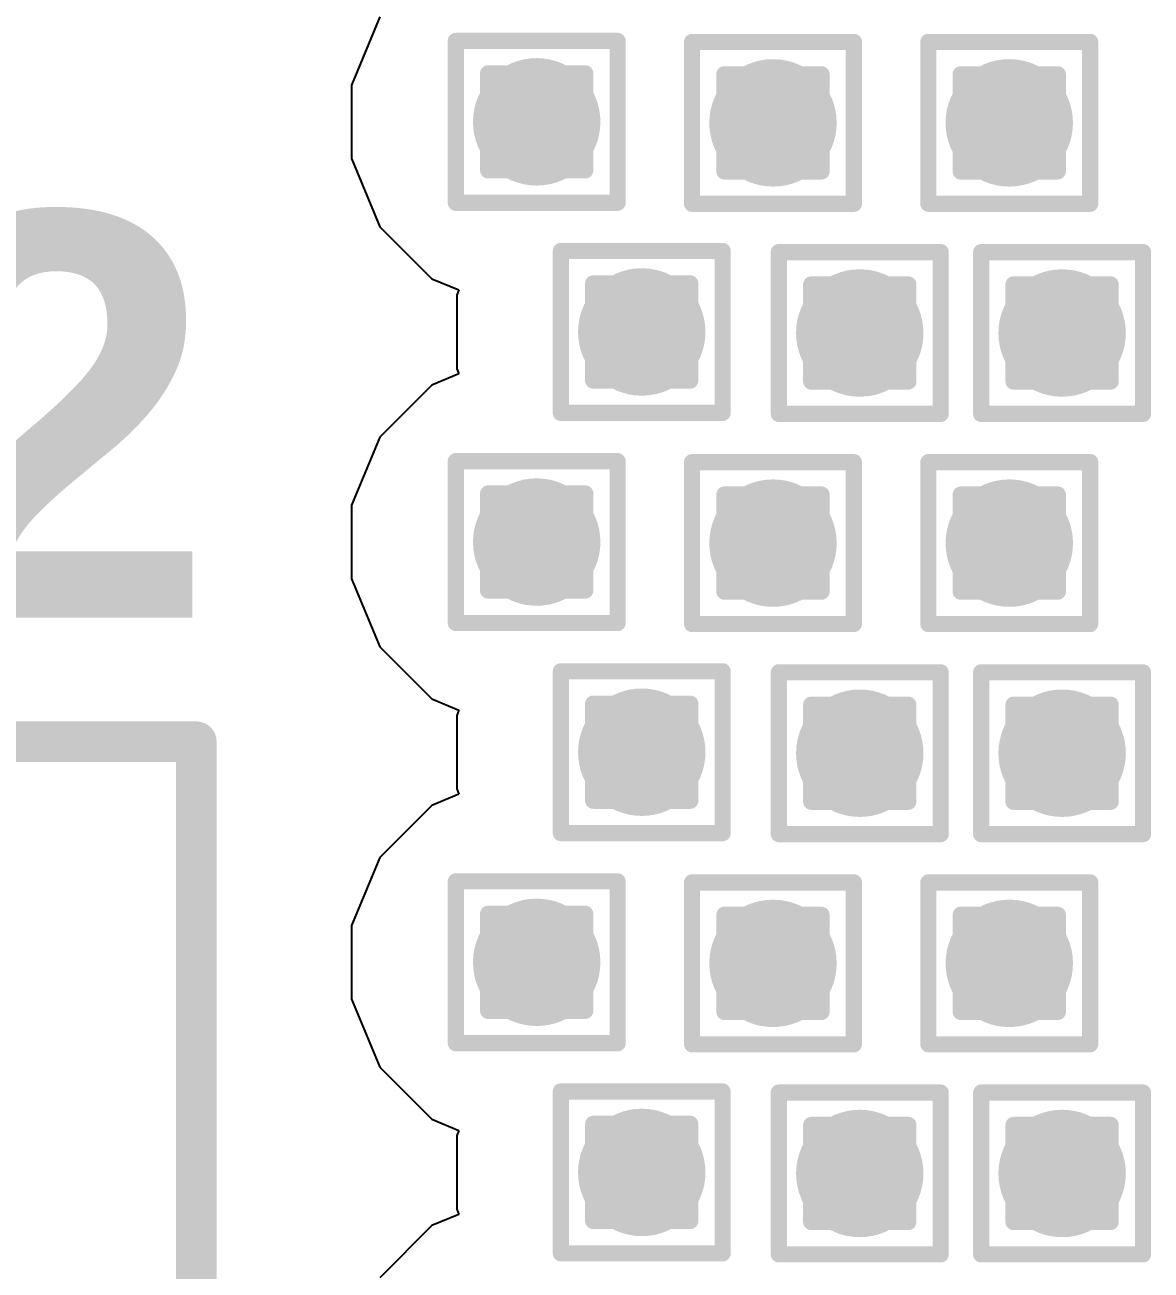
# Model space of a CAD drawing. Header units: inches. Extents: x -12 to 5357, y -8 to 5291.
# Drawn here: x 29.942 to 33.477, y 13.708 to 17.617 of the extents above; entities that cross this region are included whole.
import ezdxf

# ---------------------------------------------------------------- set-up
doc = ezdxf.new("R2010")
doc.units = ezdxf.units.IN
for name, color, linetype in [('Bottom Layer', 5, 'Continuous'), ('Drill Drawing', 1, 'Continuous'), ('Ground', 16, 'Continuous'), ('Power', 76, 'Continuous'), ('Top Layer', 1, 'Continuous'), ('Top Overlay', 2, 'Continuous'), ('Via Holes', 16, 'Continuous')]:
    doc.layers.add(name, color=color, linetype=linetype)
doc.styles.add('Arial_Bold', font='', dxfattribs={"height": 0.2})
doc.styles.get('Arial_Bold').set_extended_font_data('Arial', bold=True)

msp = doc.modelspace()

# ---------------------------------------------------------------- hatches: boundary and pattern name
at = {"layer": 'Bottom Layer'}
h = msp.add_hatch(color=5, dxfattribs=at)
edge = h.paths.add_edge_path()
edge.add_arc((31.5485, 17.3125), 0.2, 0, 360)
h = msp.add_hatch(color=5, dxfattribs=at)
edge = h.paths.add_edge_path()
edge.add_arc((32.2903, 17.3093), 0.2, 0, 360)
h = msp.add_hatch(color=5, dxfattribs=at)
edge = h.paths.add_edge_path()
edge.add_arc((33.0321, 17.3093), 0.2, 0, 360)
h = msp.add_hatch(color=5, dxfattribs=at)
edge = h.paths.add_edge_path()
edge.add_arc((31.8783, 16.653), 0.2, 0, 360)
h = msp.add_hatch(color=5, dxfattribs=at)
edge = h.paths.add_edge_path()
edge.add_arc((32.5628, 16.6497), 0.2, 0, 360)
h = msp.add_hatch(color=5, dxfattribs=at)
edge = h.paths.add_edge_path()
edge.add_arc((33.198, 16.6497), 0.2, 0, 360)
h = msp.add_hatch(color=5, dxfattribs=at)
edge = h.paths.add_edge_path()
edge.add_arc((31.5485, 15.9935), 0.2, 0, 360)
h = msp.add_hatch(color=5, dxfattribs=at)
edge = h.paths.add_edge_path()
edge.add_arc((32.2903, 15.9902), 0.2, 0, 360)
h = msp.add_hatch(color=5, dxfattribs=at)
edge = h.paths.add_edge_path()
edge.add_arc((33.0322, 15.9902), 0.2, 0, 360)
h = msp.add_hatch(color=5, dxfattribs=at)
edge = h.paths.add_edge_path()
edge.add_arc((31.8783, 15.3339), 0.2, 0, 360)
h = msp.add_hatch(color=5, dxfattribs=at)
edge = h.paths.add_edge_path()
edge.add_arc((32.5628, 15.3307), 0.2, 0, 360)
h = msp.add_hatch(color=5, dxfattribs=at)
edge = h.paths.add_edge_path()
edge.add_arc((33.198, 15.3307), 0.2, 0, 360)
h = msp.add_hatch(color=5, dxfattribs=at)
edge = h.paths.add_edge_path()
edge.add_arc((31.5485, 14.6744), 0.2, 0, 360)
h = msp.add_hatch(color=5, dxfattribs=at)
edge = h.paths.add_edge_path()
edge.add_arc((32.2903, 14.6711), 0.2, 0, 360)
h = msp.add_hatch(color=5, dxfattribs=at)
edge = h.paths.add_edge_path()
edge.add_arc((33.0322, 14.6711), 0.2, 0, 360)
h = msp.add_hatch(color=5, dxfattribs=at)
edge = h.paths.add_edge_path()
edge.add_arc((31.8783, 14.0149), 0.2, 0, 360)
h = msp.add_hatch(color=5, dxfattribs=at)
edge = h.paths.add_edge_path()
edge.add_arc((32.5628, 14.0116), 0.2, 0, 360)
h = msp.add_hatch(color=5, dxfattribs=at)
edge = h.paths.add_edge_path()
edge.add_arc((33.198, 14.0116), 0.2, 0, 360)
at = {"layer": 'Ground'}
h = msp.add_hatch(color=16, dxfattribs=at)
edge = h.paths.add_edge_path()
edge.add_arc((31.5485, 17.3125), 0.2, 0, 360)
h = msp.add_hatch(color=16, dxfattribs=at)
edge = h.paths.add_edge_path()
edge.add_arc((32.2903, 17.3093), 0.2, 0, 360)
h = msp.add_hatch(color=16, dxfattribs=at)
edge = h.paths.add_edge_path()
edge.add_arc((33.0321, 17.3093), 0.2, 0, 360)
h = msp.add_hatch(color=16, dxfattribs=at)
edge = h.paths.add_edge_path()
edge.add_arc((31.8783, 16.653), 0.2, 0, 360)
h = msp.add_hatch(color=16, dxfattribs=at)
edge = h.paths.add_edge_path()
edge.add_arc((32.5628, 16.6497), 0.2, 0, 360)
h = msp.add_hatch(color=16, dxfattribs=at)
edge = h.paths.add_edge_path()
edge.add_arc((33.198, 16.6497), 0.2, 0, 360)
h = msp.add_hatch(color=16, dxfattribs=at)
edge = h.paths.add_edge_path()
edge.add_arc((31.5485, 15.9935), 0.2, 0, 360)
h = msp.add_hatch(color=16, dxfattribs=at)
edge = h.paths.add_edge_path()
edge.add_arc((32.2903, 15.9902), 0.2, 0, 360)
h = msp.add_hatch(color=16, dxfattribs=at)
edge = h.paths.add_edge_path()
edge.add_arc((33.0322, 15.9902), 0.2, 0, 360)
h = msp.add_hatch(color=16, dxfattribs=at)
edge = h.paths.add_edge_path()
edge.add_arc((31.8783, 15.3339), 0.2, 0, 360)
h = msp.add_hatch(color=16, dxfattribs=at)
edge = h.paths.add_edge_path()
edge.add_arc((32.5628, 15.3307), 0.2, 0, 360)
h = msp.add_hatch(color=16, dxfattribs=at)
edge = h.paths.add_edge_path()
edge.add_arc((33.198, 15.3307), 0.2, 0, 360)
h = msp.add_hatch(color=16, dxfattribs=at)
edge = h.paths.add_edge_path()
edge.add_arc((31.5485, 14.6744), 0.2, 0, 360)
h = msp.add_hatch(color=16, dxfattribs=at)
edge = h.paths.add_edge_path()
edge.add_arc((32.2903, 14.6711), 0.2, 0, 360)
h = msp.add_hatch(color=16, dxfattribs=at)
edge = h.paths.add_edge_path()
edge.add_arc((33.0322, 14.6711), 0.2, 0, 360)
h = msp.add_hatch(color=16, dxfattribs=at)
edge = h.paths.add_edge_path()
edge.add_arc((31.8783, 14.0149), 0.2, 0, 360)
h = msp.add_hatch(color=16, dxfattribs=at)
edge = h.paths.add_edge_path()
edge.add_arc((32.5628, 14.0116), 0.2, 0, 360)
h = msp.add_hatch(color=16, dxfattribs=at)
edge = h.paths.add_edge_path()
edge.add_arc((33.198, 14.0116), 0.2, 0, 360)
at = {"layer": 'Power'}
h = msp.add_hatch(color=76, dxfattribs=at)
edge = h.paths.add_edge_path()
edge.add_arc((31.5485, 17.3125), 0.2, 0, 360)
h = msp.add_hatch(color=76, dxfattribs=at)
edge = h.paths.add_edge_path()
edge.add_arc((32.2903, 17.3093), 0.2, 0, 360)
h = msp.add_hatch(color=76, dxfattribs=at)
edge = h.paths.add_edge_path()
edge.add_arc((33.0321, 17.3093), 0.2, 0, 360)
h = msp.add_hatch(color=76, dxfattribs=at)
edge = h.paths.add_edge_path()
edge.add_arc((31.8783, 16.653), 0.2, 0, 360)
h = msp.add_hatch(color=76, dxfattribs=at)
edge = h.paths.add_edge_path()
edge.add_arc((32.5628, 16.6497), 0.2, 0, 360)
h = msp.add_hatch(color=76, dxfattribs=at)
edge = h.paths.add_edge_path()
edge.add_arc((33.198, 16.6497), 0.2, 0, 360)
h = msp.add_hatch(color=76, dxfattribs=at)
edge = h.paths.add_edge_path()
edge.add_arc((31.5485, 15.9935), 0.2, 0, 360)
h = msp.add_hatch(color=76, dxfattribs=at)
edge = h.paths.add_edge_path()
edge.add_arc((32.2903, 15.9902), 0.2, 0, 360)
h = msp.add_hatch(color=76, dxfattribs=at)
edge = h.paths.add_edge_path()
edge.add_arc((33.0322, 15.9902), 0.2, 0, 360)
h = msp.add_hatch(color=76, dxfattribs=at)
edge = h.paths.add_edge_path()
edge.add_arc((31.8783, 15.3339), 0.2, 0, 360)
h = msp.add_hatch(color=76, dxfattribs=at)
edge = h.paths.add_edge_path()
edge.add_arc((32.5628, 15.3307), 0.2, 0, 360)
h = msp.add_hatch(color=76, dxfattribs=at)
edge = h.paths.add_edge_path()
edge.add_arc((33.198, 15.3307), 0.2, 0, 360)
h = msp.add_hatch(color=76, dxfattribs=at)
edge = h.paths.add_edge_path()
edge.add_arc((31.5485, 14.6744), 0.2, 0, 360)
h = msp.add_hatch(color=76, dxfattribs=at)
edge = h.paths.add_edge_path()
edge.add_arc((32.2903, 14.6711), 0.2, 0, 360)
h = msp.add_hatch(color=76, dxfattribs=at)
edge = h.paths.add_edge_path()
edge.add_arc((33.0322, 14.6711), 0.2, 0, 360)
h = msp.add_hatch(color=76, dxfattribs=at)
edge = h.paths.add_edge_path()
edge.add_arc((31.8783, 14.0149), 0.2, 0, 360)
h = msp.add_hatch(color=76, dxfattribs=at)
edge = h.paths.add_edge_path()
edge.add_arc((32.5628, 14.0116), 0.2, 0, 360)
h = msp.add_hatch(color=76, dxfattribs=at)
edge = h.paths.add_edge_path()
edge.add_arc((33.198, 14.0116), 0.2, 0, 360)
at = {"layer": 'Top Layer'}
h = msp.add_hatch(color=1, dxfattribs=at)
edge = h.paths.add_edge_path()
edge.add_arc((31.5485, 17.3125), 0.2, 0, 360)
h = msp.add_hatch(color=1, dxfattribs=at)
edge = h.paths.add_edge_path()
edge.add_arc((32.2903, 17.3093), 0.2, 0, 360)
h = msp.add_hatch(color=1, dxfattribs=at)
edge = h.paths.add_edge_path()
edge.add_arc((33.0321, 17.3093), 0.2, 0, 360)
h = msp.add_hatch(color=1, dxfattribs=at)
edge = h.paths.add_edge_path()
edge.add_arc((31.8783, 16.653), 0.2, 0, 360)
h = msp.add_hatch(color=1, dxfattribs=at)
edge = h.paths.add_edge_path()
edge.add_arc((32.5628, 16.6497), 0.2, 0, 360)
h = msp.add_hatch(color=1, dxfattribs=at)
edge = h.paths.add_edge_path()
edge.add_arc((33.198, 16.6497), 0.2, 0, 360)
h = msp.add_hatch(color=1, dxfattribs=at)
edge = h.paths.add_edge_path()
edge.add_arc((31.5485, 15.9935), 0.2, 0, 360)
h = msp.add_hatch(color=1, dxfattribs=at)
edge = h.paths.add_edge_path()
edge.add_arc((32.2903, 15.9902), 0.2, 0, 360)
h = msp.add_hatch(color=1, dxfattribs=at)
edge = h.paths.add_edge_path()
edge.add_arc((33.0322, 15.9902), 0.2, 0, 360)
h = msp.add_hatch(color=1, dxfattribs=at)
edge = h.paths.add_edge_path()
edge.add_arc((31.8783, 15.3339), 0.2, 0, 360)
h = msp.add_hatch(color=1, dxfattribs=at)
edge = h.paths.add_edge_path()
edge.add_arc((32.5628, 15.3307), 0.2, 0, 360)
h = msp.add_hatch(color=1, dxfattribs=at)
edge = h.paths.add_edge_path()
edge.add_arc((33.198, 15.3307), 0.2, 0, 360)
h = msp.add_hatch(color=1, dxfattribs=at)
edge = h.paths.add_edge_path()
edge.add_arc((31.5485, 14.6744), 0.2, 0, 360)
h = msp.add_hatch(color=1, dxfattribs=at)
edge = h.paths.add_edge_path()
edge.add_arc((32.2903, 14.6711), 0.2, 0, 360)
h = msp.add_hatch(color=1, dxfattribs=at)
edge = h.paths.add_edge_path()
edge.add_arc((33.0322, 14.6711), 0.2, 0, 360)
h = msp.add_hatch(color=1, dxfattribs=at)
edge = h.paths.add_edge_path()
edge.add_arc((31.8783, 14.0149), 0.2, 0, 360)
h = msp.add_hatch(color=1, dxfattribs=at)
edge = h.paths.add_edge_path()
edge.add_arc((32.5628, 14.0116), 0.2, 0, 360)
h = msp.add_hatch(color=1, dxfattribs=at)
edge = h.paths.add_edge_path()
edge.add_arc((33.198, 14.0116), 0.2, 0, 360)
at = {"layer": 'Via Holes'}
h = msp.add_hatch(color=7, dxfattribs=at)
edge = h.paths.add_edge_path()
edge.add_arc((31.5485, 17.3125), 0.1, 0, 360)
h = msp.add_hatch(color=7, dxfattribs=at)
edge = h.paths.add_edge_path()
edge.add_arc((32.2903, 17.3093), 0.1, 0, 360)
h = msp.add_hatch(color=7, dxfattribs=at)
edge = h.paths.add_edge_path()
edge.add_arc((33.0321, 17.3093), 0.1, 0, 360)
h = msp.add_hatch(color=7, dxfattribs=at)
edge = h.paths.add_edge_path()
edge.add_arc((31.8783, 16.653), 0.1, 0, 360)
h = msp.add_hatch(color=7, dxfattribs=at)
edge = h.paths.add_edge_path()
edge.add_arc((32.5628, 16.6497), 0.1, 0, 360)
h = msp.add_hatch(color=7, dxfattribs=at)
edge = h.paths.add_edge_path()
edge.add_arc((33.198, 16.6497), 0.1, 0, 360)
h = msp.add_hatch(color=7, dxfattribs=at)
edge = h.paths.add_edge_path()
edge.add_arc((31.5485, 15.9935), 0.1, 0, 360)
h = msp.add_hatch(color=7, dxfattribs=at)
edge = h.paths.add_edge_path()
edge.add_arc((32.2903, 15.9902), 0.1, 0, 360)
h = msp.add_hatch(color=7, dxfattribs=at)
edge = h.paths.add_edge_path()
edge.add_arc((33.0322, 15.9902), 0.1, 0, 360)
h = msp.add_hatch(color=7, dxfattribs=at)
edge = h.paths.add_edge_path()
edge.add_arc((31.8783, 15.3339), 0.1, 0, 360)
h = msp.add_hatch(color=7, dxfattribs=at)
edge = h.paths.add_edge_path()
edge.add_arc((32.5628, 15.3307), 0.1, 0, 360)
h = msp.add_hatch(color=7, dxfattribs=at)
edge = h.paths.add_edge_path()
edge.add_arc((33.198, 15.3307), 0.1, 0, 360)
h = msp.add_hatch(color=7, dxfattribs=at)
edge = h.paths.add_edge_path()
edge.add_arc((31.5485, 14.6744), 0.1, 0, 360)
h = msp.add_hatch(color=7, dxfattribs=at)
edge = h.paths.add_edge_path()
edge.add_arc((32.2903, 14.6711), 0.1, 0, 360)
h = msp.add_hatch(color=7, dxfattribs=at)
edge = h.paths.add_edge_path()
edge.add_arc((33.0322, 14.6711), 0.1, 0, 360)
h = msp.add_hatch(color=7, dxfattribs=at)
edge = h.paths.add_edge_path()
edge.add_arc((31.8783, 14.0149), 0.1, 0, 360)
h = msp.add_hatch(color=7, dxfattribs=at)
edge = h.paths.add_edge_path()
edge.add_arc((32.5628, 14.0116), 0.1, 0, 360)
h = msp.add_hatch(color=7, dxfattribs=at)
edge = h.paths.add_edge_path()
edge.add_arc((33.198, 14.0116), 0.1, 0, 360)

# ---------------------------------------------------------------- linework, layer by layer
at = {"layer": 'Drill Drawing', "const_width": 0.0508}
for points in [[(31.2945, 17.5665), (31.8025, 17.5665)], [(31.2945, 17.0585), (31.2945, 17.5665)], [(31.8025, 17.0585), (31.8025, 17.5665)], [(32.0363, 17.5633), (32.5443, 17.5633)], [(32.0363, 17.0553), (32.0363, 17.5633)], [(32.5443, 17.0553), (32.5443, 17.5633)], [(32.7781, 17.5633), (33.2861, 17.5633)], [(32.7781, 17.0553), (32.7781, 17.5633)], [(33.2861, 17.0553), (33.2861, 17.5633)], [(31.3961, 17.4649), (31.7009, 17.4649)], [(31.3961, 17.1601), (31.3961, 17.4649)], [(31.7009, 17.1601), (31.7009, 17.4649)], [(32.1379, 17.4617), (32.4427, 17.4617)], [(32.1379, 17.1569), (32.1379, 17.4617)], [(32.4427, 17.1569), (32.4427, 17.4617)], [(32.8797, 17.4617), (33.1845, 17.4617)], [(32.8797, 17.1569), (32.8797, 17.4617)], [(33.1845, 17.1569), (33.1845, 17.4617)], [(31.3961, 17.1601), (31.7009, 17.1601)], [(32.1379, 17.1569), (32.4427, 17.1569)], [(32.8797, 17.1569), (33.1845, 17.1569)], [(31.2945, 17.0585), (31.8025, 17.0585)], [(32.0363, 17.0553), (32.5443, 17.0553)], [(32.7781, 17.0553), (33.2861, 17.0553)], [(31.6243, 16.907), (32.1323, 16.907)], [(31.6243, 16.399), (31.6243, 16.907)], [(32.1323, 16.399), (32.1323, 16.907)], [(32.3088, 16.9037), (32.8168, 16.9037)], [(32.3088, 16.3957), (32.3088, 16.9037)], [(32.8168, 16.3957), (32.8168, 16.9037)], [(32.944, 16.9037), (33.452, 16.9037)], [(32.944, 16.3957), (32.944, 16.9037)], [(33.452, 16.3957), (33.452, 16.9037)], [(31.7259, 16.8054), (32.0307, 16.8054)], [(31.7259, 16.5006), (31.7259, 16.8054)], [(32.0307, 16.5006), (32.0307, 16.8054)], [(32.4104, 16.8021), (32.7152, 16.8021)], [(32.4104, 16.4973), (32.4104, 16.8021)], [(32.7152, 16.4973), (32.7152, 16.8021)], [(33.0456, 16.8021), (33.3504, 16.8021)], [(33.0456, 16.4973), (33.0456, 16.8021)], [(33.3504, 16.4973), (33.3504, 16.8021)], [(31.7259, 16.5006), (32.0307, 16.5006)], [(32.4104, 16.4973), (32.7152, 16.4973)], [(33.0456, 16.4973), (33.3504, 16.4973)], [(31.6243, 16.399), (32.1323, 16.399)], [(32.3088, 16.3957), (32.8168, 16.3957)], [(32.944, 16.3957), (33.452, 16.3957)], [(31.2945, 16.2475), (31.8025, 16.2475)], [(31.2945, 15.7395), (31.2945, 16.2475)], [(31.8025, 15.7395), (31.8025, 16.2475)], [(32.0363, 16.2442), (32.5443, 16.2442)], [(32.0363, 15.7362), (32.0363, 16.2442)], [(32.5443, 15.7362), (32.5443, 16.2442)], [(32.7782, 16.2442), (33.2862, 16.2442)], [(32.7782, 15.7362), (32.7782, 16.2442)], [(33.2862, 15.7362), (33.2862, 16.2442)], [(31.3961, 16.1459), (31.7009, 16.1459)], [(31.3961, 15.8411), (31.3961, 16.1459)], [(31.7009, 15.8411), (31.7009, 16.1459)], [(32.1379, 16.1426), (32.4427, 16.1426)], [(32.1379, 15.8378), (32.1379, 16.1426)], [(32.4427, 15.8378), (32.4427, 16.1426)], [(32.8798, 16.1426), (33.1846, 16.1426)], [(32.8798, 15.8378), (32.8798, 16.1426)], [(33.1846, 15.8378), (33.1846, 16.1426)], [(31.3961, 15.8411), (31.7009, 15.8411)], [(32.1379, 15.8378), (32.4427, 15.8378)], [(32.8798, 15.8378), (33.1846, 15.8378)], [(31.2945, 15.7395), (31.8025, 15.7395)], [(32.0363, 15.7362), (32.5443, 15.7362)], [(32.7782, 15.7362), (33.2862, 15.7362)], [(31.6243, 15.5879), (32.1323, 15.5879)], [(31.6243, 15.0799), (31.6243, 15.5879)], [(32.1323, 15.0799), (32.1323, 15.5879)], [(32.3088, 15.5847), (32.8168, 15.5847)], [(32.3088, 15.0767), (32.3088, 15.5847)], [(32.8168, 15.0767), (32.8168, 15.5847)], [(32.944, 15.5847), (33.452, 15.5847)], [(32.944, 15.0767), (32.944, 15.5847)], [(33.452, 15.0767), (33.452, 15.5847)], [(31.7259, 15.4863), (32.0307, 15.4863)], [(31.7259, 15.1815), (31.7259, 15.4863)], [(32.0307, 15.1815), (32.0307, 15.4863)], [(32.4104, 15.4831), (32.7152, 15.4831)], [(32.4104, 15.1783), (32.4104, 15.4831)], [(32.7152, 15.1783), (32.7152, 15.4831)], [(33.0456, 15.4831), (33.3504, 15.4831)], [(33.0456, 15.1783), (33.0456, 15.4831)], [(33.3504, 15.1783), (33.3504, 15.4831)], [(31.7259, 15.1815), (32.0307, 15.1815)], [(32.4104, 15.1783), (32.7152, 15.1783)], [(33.0456, 15.1783), (33.3504, 15.1783)], [(31.6243, 15.0799), (32.1323, 15.0799)], [(32.3088, 15.0767), (32.8168, 15.0767)], [(32.944, 15.0767), (33.452, 15.0767)], [(31.2945, 14.9284), (31.8025, 14.9284)], [(31.2945, 14.4204), (31.2945, 14.9284)], [(31.8025, 14.4204), (31.8025, 14.9284)], [(32.0363, 14.9251), (32.5443, 14.9251)], [(32.0363, 14.4171), (32.0363, 14.9251)], [(32.5443, 14.4171), (32.5443, 14.9251)], [(32.7782, 14.9251), (33.2862, 14.9251)], [(32.7782, 14.4171), (32.7782, 14.9251)], [(33.2862, 14.4171), (33.2862, 14.9251)], [(31.3961, 14.8268), (31.7009, 14.8268)], [(31.3961, 14.522), (31.3961, 14.8268)], [(31.7009, 14.522), (31.7009, 14.8268)], [(32.1379, 14.8235), (32.4427, 14.8235)], [(32.1379, 14.5187), (32.1379, 14.8235)], [(32.4427, 14.5187), (32.4427, 14.8235)], [(32.8798, 14.8235), (33.1846, 14.8235)], [(32.8798, 14.5187), (32.8798, 14.8235)], [(33.1846, 14.5187), (33.1846, 14.8235)], [(31.3961, 14.522), (31.7009, 14.522)], [(32.1379, 14.5187), (32.4427, 14.5187)], [(32.8798, 14.5187), (33.1846, 14.5187)], [(31.2945, 14.4204), (31.8025, 14.4204)], [(32.0363, 14.4171), (32.5443, 14.4171)], [(32.7782, 14.4171), (33.2862, 14.4171)], [(31.6243, 14.2689), (32.1323, 14.2689)], [(31.6243, 13.7609), (31.6243, 14.2689)], [(32.1323, 13.7609), (32.1323, 14.2689)], [(32.3088, 14.2656), (32.8168, 14.2656)], [(32.3088, 13.7576), (32.3088, 14.2656)], [(32.8168, 13.7576), (32.8168, 14.2656)], [(32.944, 14.2656), (33.452, 14.2656)], [(32.944, 13.7576), (32.944, 14.2656)], [(33.452, 13.7576), (33.452, 14.2656)], [(31.7259, 14.1673), (32.0307, 14.1673)], [(31.7259, 13.8625), (31.7259, 14.1673)], [(32.0307, 13.8625), (32.0307, 14.1673)], [(32.4104, 14.164), (32.7152, 14.164)], [(32.4104, 13.8592), (32.4104, 14.164)], [(32.7152, 13.8592), (32.7152, 14.164)], [(33.0456, 14.164), (33.3504, 14.164)], [(33.0456, 13.8592), (33.0456, 14.164)], [(33.3504, 13.8592), (33.3504, 14.164)], [(31.7259, 13.8625), (32.0307, 13.8625)], [(32.4104, 13.8592), (32.7152, 13.8592)], [(33.0456, 13.8592), (33.3504, 13.8592)], [(31.6243, 13.7609), (32.1323, 13.7609)], [(32.3088, 13.7576), (32.8168, 13.7576)], [(32.944, 13.7576), (33.452, 13.7576)]]:
    msp.add_lwpolyline(points, dxfattribs=at)
at = {"layer": 'Drill Drawing', "const_width": 0.0254}
for points in [[(31.2818, 17.5665, 1), (31.3072, 17.5665, 1)], [(31.2818, 17.5665, 1), (31.3072, 17.5665, 1)], [(31.7898, 17.5665, 1), (31.8152, 17.5665, 1)], [(31.7898, 17.5665, 1), (31.8152, 17.5665, 1)], [(32.0236, 17.5633, 1), (32.049, 17.5633, 1)], [(32.0236, 17.5633, 1), (32.049, 17.5633, 1)], [(32.5316, 17.5633, 1), (32.557, 17.5633, 1)], [(32.5316, 17.5633, 1), (32.557, 17.5633, 1)], [(32.7654, 17.5633, 1), (32.7908, 17.5633, 1)], [(32.7654, 17.5633, 1), (32.7908, 17.5633, 1)], [(33.2734, 17.5633, 1), (33.2988, 17.5633, 1)], [(33.2734, 17.5633, 1), (33.2988, 17.5633, 1)], [(31.3834, 17.4649, 1), (31.4088, 17.4649, 1)], [(31.3834, 17.4649, 1), (31.4088, 17.4649, 1)], [(31.6882, 17.4649, 1), (31.7136, 17.4649, 1)], [(31.6882, 17.4649, 1), (31.7136, 17.4649, 1)], [(32.1252, 17.4617, 1), (32.1506, 17.4617, 1)], [(32.1252, 17.4617, 1), (32.1506, 17.4617, 1)], [(32.43, 17.4617, 1), (32.4554, 17.4617, 1)], [(32.43, 17.4617, 1), (32.4554, 17.4617, 1)], [(32.867, 17.4617, 1), (32.8924, 17.4617, 1)], [(32.867, 17.4617, 1), (32.8924, 17.4617, 1)], [(33.1718, 17.4617, 1), (33.1972, 17.4617, 1)], [(33.1718, 17.4617, 1), (33.1972, 17.4617, 1)], [(31.3834, 17.1601, 1), (31.4088, 17.1601, 1)], [(31.3834, 17.1601, 1), (31.4088, 17.1601, 1)], [(31.6882, 17.1601, 1), (31.7136, 17.1601, 1)], [(31.6882, 17.1601, 1), (31.7136, 17.1601, 1)], [(32.1252, 17.1569, 1), (32.1506, 17.1569, 1)], [(32.1252, 17.1569, 1), (32.1506, 17.1569, 1)], [(32.43, 17.1569, 1), (32.4554, 17.1569, 1)], [(32.43, 17.1569, 1), (32.4554, 17.1569, 1)], [(32.867, 17.1569, 1), (32.8924, 17.1569, 1)], [(32.867, 17.1569, 1), (32.8924, 17.1569, 1)], [(33.1718, 17.1569, 1), (33.1972, 17.1569, 1)], [(33.1718, 17.1569, 1), (33.1972, 17.1569, 1)], [(31.2818, 17.0585, 1), (31.3072, 17.0585, 1)], [(31.2818, 17.0585, 1), (31.3072, 17.0585, 1)], [(31.7898, 17.0585, 1), (31.8152, 17.0585, 1)], [(31.7898, 17.0585, 1), (31.8152, 17.0585, 1)], [(32.0236, 17.0553, 1), (32.049, 17.0553, 1)], [(32.0236, 17.0553, 1), (32.049, 17.0553, 1)], [(32.5316, 17.0553, 1), (32.557, 17.0553, 1)], [(32.5316, 17.0553, 1), (32.557, 17.0553, 1)], [(32.7654, 17.0553, 1), (32.7908, 17.0553, 1)], [(32.7654, 17.0553, 1), (32.7908, 17.0553, 1)], [(33.2734, 17.0553, 1), (33.2988, 17.0553, 1)], [(33.2734, 17.0553, 1), (33.2988, 17.0553, 1)], [(31.6116, 16.907, 1), (31.637, 16.907, 1)], [(31.6116, 16.907, 1), (31.637, 16.907, 1)], [(32.1196, 16.907, 1), (32.145, 16.907, 1)], [(32.1196, 16.907, 1), (32.145, 16.907, 1)], [(32.2961, 16.9037, 1), (32.3215, 16.9037, 1)], [(32.2961, 16.9037, 1), (32.3215, 16.9037, 1)], [(32.8041, 16.9037, 1), (32.8295, 16.9037, 1)], [(32.8041, 16.9037, 1), (32.8295, 16.9037, 1)], [(32.9313, 16.9037, 1), (32.9567, 16.9037, 1)], [(32.9313, 16.9037, 1), (32.9567, 16.9037, 1)], [(33.4393, 16.9037, 1), (33.4647, 16.9037, 1)], [(33.4393, 16.9037, 1), (33.4647, 16.9037, 1)], [(31.7132, 16.8054, 1), (31.7386, 16.8054, 1)], [(31.7132, 16.8054, 1), (31.7386, 16.8054, 1)], [(32.018, 16.8054, 1), (32.0434, 16.8054, 1)], [(32.018, 16.8054, 1), (32.0434, 16.8054, 1)], [(32.3977, 16.8021, 1), (32.4231, 16.8021, 1)], [(32.3977, 16.8021, 1), (32.4231, 16.8021, 1)], [(32.7025, 16.8021, 1), (32.7279, 16.8021, 1)], [(32.7025, 16.8021, 1), (32.7279, 16.8021, 1)], [(33.0329, 16.8021, 1), (33.0583, 16.8021, 1)], [(33.0329, 16.8021, 1), (33.0583, 16.8021, 1)], [(33.3377, 16.8021, 1), (33.3631, 16.8021, 1)], [(33.3377, 16.8021, 1), (33.3631, 16.8021, 1)], [(31.7132, 16.5006, 1), (31.7386, 16.5006, 1)], [(31.7132, 16.5006, 1), (31.7386, 16.5006, 1)], [(32.018, 16.5006, 1), (32.0434, 16.5006, 1)], [(32.018, 16.5006, 1), (32.0434, 16.5006, 1)], [(32.3977, 16.4973, 1), (32.4231, 16.4973, 1)], [(32.3977, 16.4973, 1), (32.4231, 16.4973, 1)], [(32.7025, 16.4973, 1), (32.7279, 16.4973, 1)], [(32.7025, 16.4973, 1), (32.7279, 16.4973, 1)], [(33.0329, 16.4973, 1), (33.0583, 16.4973, 1)], [(33.0329, 16.4973, 1), (33.0583, 16.4973, 1)], [(33.3377, 16.4973, 1), (33.3631, 16.4973, 1)], [(33.3377, 16.4973, 1), (33.3631, 16.4973, 1)], [(31.6116, 16.399, 1), (31.637, 16.399, 1)], [(31.6116, 16.399, 1), (31.637, 16.399, 1)], [(32.1196, 16.399, 1), (32.145, 16.399, 1)], [(32.1196, 16.399, 1), (32.145, 16.399, 1)], [(32.2961, 16.3957, 1), (32.3215, 16.3957, 1)], [(32.2961, 16.3957, 1), (32.3215, 16.3957, 1)], [(32.8041, 16.3957, 1), (32.8295, 16.3957, 1)], [(32.8041, 16.3957, 1), (32.8295, 16.3957, 1)], [(32.9313, 16.3957, 1), (32.9567, 16.3957, 1)], [(32.9313, 16.3957, 1), (32.9567, 16.3957, 1)], [(33.4393, 16.3957, 1), (33.4647, 16.3957, 1)], [(33.4393, 16.3957, 1), (33.4647, 16.3957, 1)], [(31.2818, 16.2475, 1), (31.3072, 16.2475, 1)], [(31.2818, 16.2475, 1), (31.3072, 16.2475, 1)], [(31.7898, 16.2475, 1), (31.8152, 16.2475, 1)], [(31.7898, 16.2475, 1), (31.8152, 16.2475, 1)], [(32.0236, 16.2442, 1), (32.049, 16.2442, 1)], [(32.0236, 16.2442, 1), (32.049, 16.2442, 1)], [(32.5316, 16.2442, 1), (32.557, 16.2442, 1)], [(32.5316, 16.2442, 1), (32.557, 16.2442, 1)], [(32.7655, 16.2442, 1), (32.7909, 16.2442, 1)], [(32.7655, 16.2442, 1), (32.7909, 16.2442, 1)], [(33.2735, 16.2442, 1), (33.2989, 16.2442, 1)], [(33.2735, 16.2442, 1), (33.2989, 16.2442, 1)], [(31.3834, 16.1459, 1), (31.4088, 16.1459, 1)], [(31.3834, 16.1459, 1), (31.4088, 16.1459, 1)], [(31.6882, 16.1459, 1), (31.7136, 16.1459, 1)], [(31.6882, 16.1459, 1), (31.7136, 16.1459, 1)], [(32.1252, 16.1426, 1), (32.1506, 16.1426, 1)], [(32.1252, 16.1426, 1), (32.1506, 16.1426, 1)], [(32.43, 16.1426, 1), (32.4554, 16.1426, 1)], [(32.43, 16.1426, 1), (32.4554, 16.1426, 1)], [(32.8671, 16.1426, 1), (32.8925, 16.1426, 1)], [(32.8671, 16.1426, 1), (32.8925, 16.1426, 1)], [(33.1719, 16.1426, 1), (33.1973, 16.1426, 1)], [(33.1719, 16.1426, 1), (33.1973, 16.1426, 1)], [(31.3834, 15.8411, 1), (31.4088, 15.8411, 1)], [(31.3834, 15.8411, 1), (31.4088, 15.8411, 1)], [(31.6882, 15.8411, 1), (31.7136, 15.8411, 1)], [(31.6882, 15.8411, 1), (31.7136, 15.8411, 1)], [(32.1252, 15.8378, 1), (32.1506, 15.8378, 1)], [(32.1252, 15.8378, 1), (32.1506, 15.8378, 1)], [(32.43, 15.8378, 1), (32.4554, 15.8378, 1)], [(32.43, 15.8378, 1), (32.4554, 15.8378, 1)], [(32.8671, 15.8378, 1), (32.8925, 15.8378, 1)], [(32.8671, 15.8378, 1), (32.8925, 15.8378, 1)], [(33.1719, 15.8378, 1), (33.1973, 15.8378, 1)], [(33.1719, 15.8378, 1), (33.1973, 15.8378, 1)], [(31.2818, 15.7395, 1), (31.3072, 15.7395, 1)], [(31.2818, 15.7395, 1), (31.3072, 15.7395, 1)], [(31.7898, 15.7395, 1), (31.8152, 15.7395, 1)], [(31.7898, 15.7395, 1), (31.8152, 15.7395, 1)], [(32.0236, 15.7362, 1), (32.049, 15.7362, 1)], [(32.0236, 15.7362, 1), (32.049, 15.7362, 1)], [(32.5316, 15.7362, 1), (32.557, 15.7362, 1)], [(32.5316, 15.7362, 1), (32.557, 15.7362, 1)], [(32.7655, 15.7362, 1), (32.7909, 15.7362, 1)], [(32.7655, 15.7362, 1), (32.7909, 15.7362, 1)], [(33.2735, 15.7362, 1), (33.2989, 15.7362, 1)], [(33.2735, 15.7362, 1), (33.2989, 15.7362, 1)], [(31.6116, 15.5879, 1), (31.637, 15.5879, 1)], [(31.6116, 15.5879, 1), (31.637, 15.5879, 1)], [(32.1196, 15.5879, 1), (32.145, 15.5879, 1)], [(32.1196, 15.5879, 1), (32.145, 15.5879, 1)], [(32.2961, 15.5847, 1), (32.3215, 15.5847, 1)], [(32.2961, 15.5847, 1), (32.3215, 15.5847, 1)], [(32.8041, 15.5847, 1), (32.8295, 15.5847, 1)], [(32.8041, 15.5847, 1), (32.8295, 15.5847, 1)], [(32.9313, 15.5847, 1), (32.9567, 15.5847, 1)], [(32.9313, 15.5847, 1), (32.9567, 15.5847, 1)], [(33.4393, 15.5847, 1), (33.4647, 15.5847, 1)], [(33.4393, 15.5847, 1), (33.4647, 15.5847, 1)], [(31.7132, 15.4863, 1), (31.7386, 15.4863, 1)], [(31.7132, 15.4863, 1), (31.7386, 15.4863, 1)], [(32.018, 15.4863, 1), (32.0434, 15.4863, 1)], [(32.018, 15.4863, 1), (32.0434, 15.4863, 1)], [(32.3977, 15.4831, 1), (32.4231, 15.4831, 1)], [(32.3977, 15.4831, 1), (32.4231, 15.4831, 1)], [(32.7025, 15.4831, 1), (32.7279, 15.4831, 1)], [(32.7025, 15.4831, 1), (32.7279, 15.4831, 1)], [(33.0329, 15.4831, 1), (33.0583, 15.4831, 1)], [(33.0329, 15.4831, 1), (33.0583, 15.4831, 1)], [(33.3377, 15.4831, 1), (33.3631, 15.4831, 1)], [(33.3377, 15.4831, 1), (33.3631, 15.4831, 1)], [(31.7132, 15.1815, 1), (31.7386, 15.1815, 1)], [(31.7132, 15.1815, 1), (31.7386, 15.1815, 1)], [(32.018, 15.1815, 1), (32.0434, 15.1815, 1)], [(32.018, 15.1815, 1), (32.0434, 15.1815, 1)], [(32.3977, 15.1783, 1), (32.4231, 15.1783, 1)], [(32.3977, 15.1783, 1), (32.4231, 15.1783, 1)], [(32.7025, 15.1783, 1), (32.7279, 15.1783, 1)], [(32.7025, 15.1783, 1), (32.7279, 15.1783, 1)], [(33.0329, 15.1783, 1), (33.0583, 15.1783, 1)], [(33.0329, 15.1783, 1), (33.0583, 15.1783, 1)], [(33.3377, 15.1783, 1), (33.3631, 15.1783, 1)], [(33.3377, 15.1783, 1), (33.3631, 15.1783, 1)], [(31.6116, 15.0799, 1), (31.637, 15.0799, 1)], [(31.6116, 15.0799, 1), (31.637, 15.0799, 1)], [(32.1196, 15.0799, 1), (32.145, 15.0799, 1)], [(32.1196, 15.0799, 1), (32.145, 15.0799, 1)], [(32.2961, 15.0767, 1), (32.3215, 15.0767, 1)], [(32.2961, 15.0767, 1), (32.3215, 15.0767, 1)], [(32.8041, 15.0767, 1), (32.8295, 15.0767, 1)], [(32.8041, 15.0767, 1), (32.8295, 15.0767, 1)], [(32.9313, 15.0767, 1), (32.9567, 15.0767, 1)], [(32.9313, 15.0767, 1), (32.9567, 15.0767, 1)], [(33.4393, 15.0767, 1), (33.4647, 15.0767, 1)], [(33.4393, 15.0767, 1), (33.4647, 15.0767, 1)], [(31.2818, 14.9284, 1), (31.3072, 14.9284, 1)], [(31.2818, 14.9284, 1), (31.3072, 14.9284, 1)], [(31.7898, 14.9284, 1), (31.8152, 14.9284, 1)], [(31.7898, 14.9284, 1), (31.8152, 14.9284, 1)], [(32.0236, 14.9251, 1), (32.049, 14.9251, 1)], [(32.0236, 14.9251, 1), (32.049, 14.9251, 1)], [(32.5316, 14.9251, 1), (32.557, 14.9251, 1)], [(32.5316, 14.9251, 1), (32.557, 14.9251, 1)], [(32.7655, 14.9251, 1), (32.7909, 14.9251, 1)], [(32.7655, 14.9251, 1), (32.7909, 14.9251, 1)], [(33.2735, 14.9251, 1), (33.2989, 14.9251, 1)], [(33.2735, 14.9251, 1), (33.2989, 14.9251, 1)], [(31.3834, 14.8268, 1), (31.4088, 14.8268, 1)], [(31.3834, 14.8268, 1), (31.4088, 14.8268, 1)], [(31.6882, 14.8268, 1), (31.7136, 14.8268, 1)], [(31.6882, 14.8268, 1), (31.7136, 14.8268, 1)], [(32.1252, 14.8235, 1), (32.1506, 14.8235, 1)], [(32.1252, 14.8235, 1), (32.1506, 14.8235, 1)], [(32.43, 14.8235, 1), (32.4554, 14.8235, 1)], [(32.43, 14.8235, 1), (32.4554, 14.8235, 1)], [(32.8671, 14.8235, 1), (32.8925, 14.8235, 1)], [(32.8671, 14.8235, 1), (32.8925, 14.8235, 1)], [(33.1719, 14.8235, 1), (33.1973, 14.8235, 1)], [(33.1719, 14.8235, 1), (33.1973, 14.8235, 1)], [(31.3834, 14.522, 1), (31.4088, 14.522, 1)], [(31.3834, 14.522, 1), (31.4088, 14.522, 1)], [(31.6882, 14.522, 1), (31.7136, 14.522, 1)], [(31.6882, 14.522, 1), (31.7136, 14.522, 1)], [(32.1252, 14.5187, 1), (32.1506, 14.5187, 1)], [(32.1252, 14.5187, 1), (32.1506, 14.5187, 1)], [(32.43, 14.5187, 1), (32.4554, 14.5187, 1)], [(32.43, 14.5187, 1), (32.4554, 14.5187, 1)], [(32.8671, 14.5187, 1), (32.8925, 14.5187, 1)], [(32.8671, 14.5187, 1), (32.8925, 14.5187, 1)], [(33.1719, 14.5187, 1), (33.1973, 14.5187, 1)], [(33.1719, 14.5187, 1), (33.1973, 14.5187, 1)], [(31.2818, 14.4204, 1), (31.3072, 14.4204, 1)], [(31.2818, 14.4204, 1), (31.3072, 14.4204, 1)], [(31.7898, 14.4204, 1), (31.8152, 14.4204, 1)], [(31.7898, 14.4204, 1), (31.8152, 14.4204, 1)], [(32.0236, 14.4171, 1), (32.049, 14.4171, 1)], [(32.0236, 14.4171, 1), (32.049, 14.4171, 1)], [(32.5316, 14.4171, 1), (32.557, 14.4171, 1)], [(32.5316, 14.4171, 1), (32.557, 14.4171, 1)], [(32.7655, 14.4171, 1), (32.7909, 14.4171, 1)], [(32.7655, 14.4171, 1), (32.7909, 14.4171, 1)], [(33.2735, 14.4171, 1), (33.2989, 14.4171, 1)], [(33.2735, 14.4171, 1), (33.2989, 14.4171, 1)], [(31.6116, 14.2689, 1), (31.637, 14.2689, 1)], [(31.6116, 14.2689, 1), (31.637, 14.2689, 1)], [(32.1196, 14.2689, 1), (32.145, 14.2689, 1)], [(32.1196, 14.2689, 1), (32.145, 14.2689, 1)], [(32.2961, 14.2656, 1), (32.3215, 14.2656, 1)], [(32.2961, 14.2656, 1), (32.3215, 14.2656, 1)], [(32.8041, 14.2656, 1), (32.8295, 14.2656, 1)], [(32.8041, 14.2656, 1), (32.8295, 14.2656, 1)], [(32.9313, 14.2656, 1), (32.9567, 14.2656, 1)], [(32.9313, 14.2656, 1), (32.9567, 14.2656, 1)], [(33.4393, 14.2656, 1), (33.4647, 14.2656, 1)], [(33.4393, 14.2656, 1), (33.4647, 14.2656, 1)], [(31.7132, 14.1673, 1), (31.7386, 14.1673, 1)], [(31.7132, 14.1673, 1), (31.7386, 14.1673, 1)], [(32.018, 14.1673, 1), (32.0434, 14.1673, 1)], [(32.018, 14.1673, 1), (32.0434, 14.1673, 1)], [(32.3977, 14.164, 1), (32.4231, 14.164, 1)], [(32.3977, 14.164, 1), (32.4231, 14.164, 1)], [(32.7025, 14.164, 1), (32.7279, 14.164, 1)], [(32.7025, 14.164, 1), (32.7279, 14.164, 1)], [(33.0329, 14.164, 1), (33.0583, 14.164, 1)], [(33.0329, 14.164, 1), (33.0583, 14.164, 1)], [(33.3377, 14.164, 1), (33.3631, 14.164, 1)], [(33.3377, 14.164, 1), (33.3631, 14.164, 1)], [(31.7132, 13.8625, 1), (31.7386, 13.8625, 1)], [(31.7132, 13.8625, 1), (31.7386, 13.8625, 1)], [(32.018, 13.8625, 1), (32.0434, 13.8625, 1)], [(32.018, 13.8625, 1), (32.0434, 13.8625, 1)], [(32.3977, 13.8592, 1), (32.4231, 13.8592, 1)], [(32.3977, 13.8592, 1), (32.4231, 13.8592, 1)], [(32.7025, 13.8592, 1), (32.7279, 13.8592, 1)], [(32.7025, 13.8592, 1), (32.7279, 13.8592, 1)], [(33.0329, 13.8592, 1), (33.0583, 13.8592, 1)], [(33.0329, 13.8592, 1), (33.0583, 13.8592, 1)], [(33.3377, 13.8592, 1), (33.3631, 13.8592, 1)], [(33.3377, 13.8592, 1), (33.3631, 13.8592, 1)], [(31.6116, 13.7609, 1), (31.637, 13.7609, 1)], [(31.6116, 13.7609, 1), (31.637, 13.7609, 1)], [(32.1196, 13.7609, 1), (32.145, 13.7609, 1)], [(32.1196, 13.7609, 1), (32.145, 13.7609, 1)], [(32.2961, 13.7576, 1), (32.3215, 13.7576, 1)], [(32.2961, 13.7576, 1), (32.3215, 13.7576, 1)], [(32.8041, 13.7576, 1), (32.8295, 13.7576, 1)], [(32.8041, 13.7576, 1), (32.8295, 13.7576, 1)], [(32.9313, 13.7576, 1), (32.9567, 13.7576, 1)], [(32.9313, 13.7576, 1), (32.9567, 13.7576, 1)], [(33.4393, 13.7576, 1), (33.4647, 13.7576, 1)], [(33.4393, 13.7576, 1), (33.4647, 13.7576, 1)]]:
    msp.add_lwpolyline(points, format="xyb", close=True, dxfattribs=at)
at = {"layer": 'Power'}
for p, q in [((31.056, 17.6416), (30.9675, 17.4281)), ((30.9675, 17.4281), (30.9675, 17.197)), ((30.9675, 17.197), (31.056, 16.9834)), ((31.056, 16.9834), (31.2194, 16.82)), ((31.2194, 16.82), (31.3041, 16.7849)), ((31.3041, 16.7849), (31.2973, 16.7686)), ((31.2973, 16.7686), (31.2973, 16.5374)), ((31.2973, 16.5374), (31.3041, 16.5211)), ((31.3041, 16.5211), (31.2194, 16.486)), ((31.2194, 16.486), (31.056, 16.3226)), ((31.056, 16.3226), (30.9675, 16.109)), ((30.9675, 16.109), (30.9675, 15.8779)), ((30.9675, 15.8779), (31.056, 15.6643)), ((31.056, 15.6643), (31.2194, 15.5009)), ((31.2194, 15.5009), (31.3041, 15.4658)), ((31.3041, 15.4658), (31.2973, 15.4495)), ((31.2973, 15.4495), (31.2973, 15.2184)), ((31.2973, 15.2184), (31.3041, 15.202)), ((31.2194, 15.1669), (31.056, 15.0035)), ((31.3041, 15.202), (31.2194, 15.1669)), ((31.056, 15.0035), (30.9675, 14.79)), ((30.9675, 14.79), (30.9675, 14.5588)), ((30.9675, 14.5588), (31.056, 14.3453)), ((31.056, 14.3453), (31.2194, 14.1818)), ((31.2194, 14.1818), (31.3041, 14.1468)), ((31.3041, 14.1468), (31.2973, 14.1304)), ((31.2973, 14.1304), (31.2973, 13.8993)), ((31.3041, 13.8829), (31.2194, 13.8479)), ((31.2973, 13.8993), (31.3041, 13.8829)), ((31.2194, 13.8479), (31.056, 13.6844))]:
    msp.add_line(p, q, dxfattribs=at)
at = {"layer": 'Top Overlay', "const_width": 0.127}
for points in [[(16.637, 15.367), (30.48, 15.367)], [(30.48, 11.5323), (30.48, 15.367)]]:
    msp.add_lwpolyline(points, dxfattribs=at)
at = {"layer": 'Top Overlay', "const_width": 0.0635}
msp.add_lwpolyline([(30.4483, 15.367, 1), (30.5117, 15.367, 1)], format="xyb", close=True, dxfattribs=at)
msp.add_lwpolyline([(30.4483, 15.367, 1), (30.5117, 15.367, 1)], format="xyb", close=True, dxfattribs=at)

# ---------------------------------------------------------------- texts
at = {"layer": 'Top Overlay', "style": 'Arial_Bold'}
msp.add_text('2', height=1.27, dxfattribs=at).set_placement((29.5513, 15.7565))

doc.saveas('drawing.dxf')
